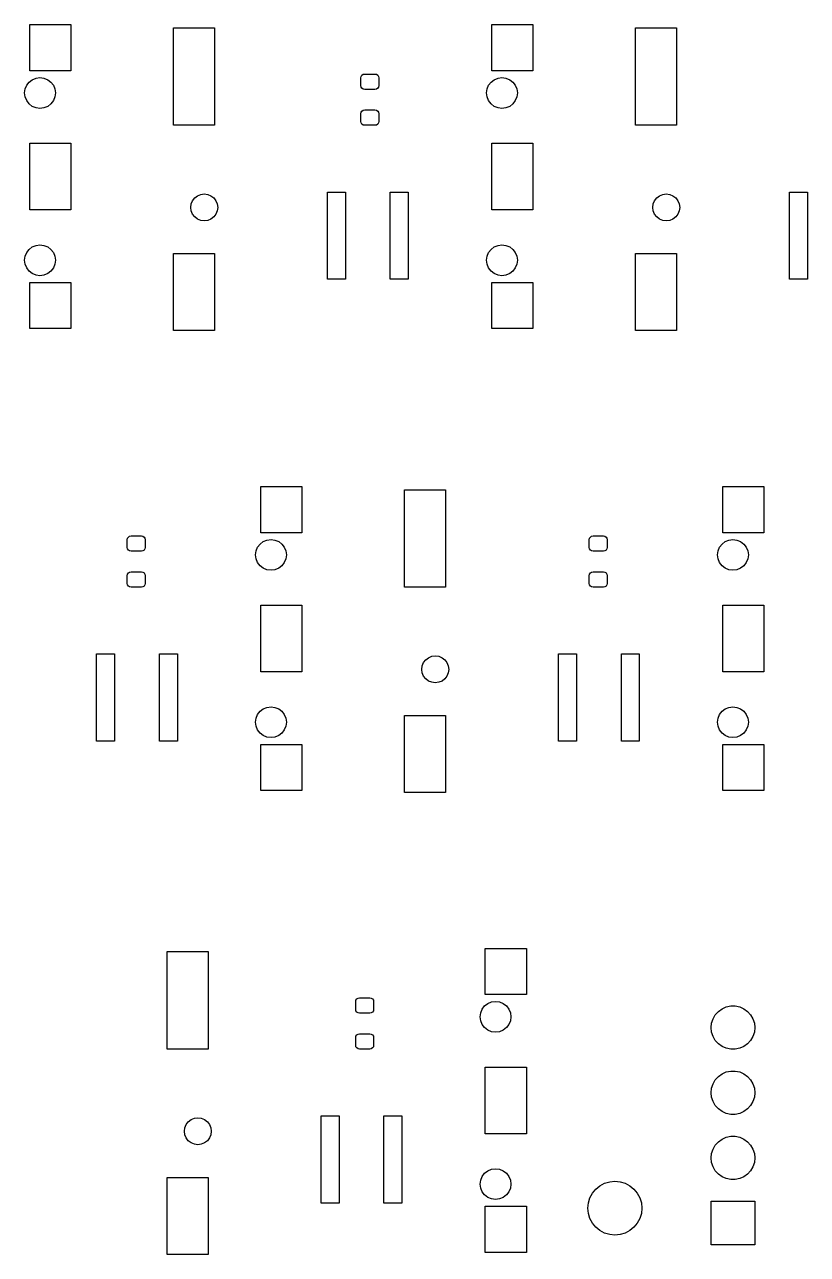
# Model space of a CAD drawing. Extents: x 0.7 to 11, y -6.1 to -1.6.
# Drawn here: x 6.043 to 7.244, y -5.756 to -3.869 of the extents above; entities that cross this region are included whole.
import ezdxf

# ---------------------------------------------------------------- set-up
doc = ezdxf.new("R2010")
doc.units = 0
doc.header["$MEASUREMENT"] = 0
doc.layers.add('BLACK', color=7, linetype='CONTINUOUS')

msp = doc.modelspace()

# ---------------------------------------------------------------- linework, layer by layer
at = {"layer": 'BLACK', "linetype": 'CONTINUOUS'}
for p, q in [((6.0512, -3.94), (6.0512, -3.8691)), ((6.0512, -3.8691), (6.1142, -3.8691)), ((6.1142, -3.8691), (6.1142, -3.94)), ((6.2717, -4.0236), (6.2717, -3.874)), ((6.2717, -3.874), (6.3346, -3.874)), ((6.3346, -3.874), (6.3346, -4.0236)), ((6.7598, -3.94), (6.7598, -3.8691)), ((6.7598, -3.8691), (6.8228, -3.8691)), ((6.8228, -3.8691), (6.8228, -3.94)), ((6.9803, -4.0236), (6.9803, -3.874)), ((6.9803, -3.874), (7.0433, -3.874)), ((7.0433, -3.874), (7.0433, -4.0236)), ((6.1142, -3.94), (6.0512, -3.94)), ((6.8228, -3.94), (6.7598, -3.94)), ((6.0441, -3.9679), (6.0465, -3.9622)), ((6.0465, -3.9622), (6.0502, -3.9573)), ((6.0502, -3.9573), (6.0551, -3.9536)), ((6.0551, -3.9536), (6.0608, -3.9512)), ((6.0608, -3.9512), (6.0669, -3.9504)), ((6.0669, -3.9504), (6.073, -3.9512)), ((6.073, -3.9512), (6.0787, -3.9536)), ((6.0787, -3.9536), (6.0836, -3.9573)), ((6.0836, -3.9573), (6.0874, -3.9622)), ((6.0874, -3.9622), (6.0897, -3.9679)), ((6.5591, -3.9508), (6.5595, -3.9485)), ((6.5591, -3.9626), (6.5591, -3.9508)), ((6.5595, -3.9485), (6.5608, -3.9466)), ((6.5608, -3.9466), (6.5627, -3.9453)), ((6.5627, -3.9453), (6.565, -3.9449)), ((6.565, -3.9449), (6.5807, -3.9449)), ((6.5807, -3.9449), (6.583, -3.9453)), ((6.583, -3.9453), (6.5849, -3.9466)), ((6.5849, -3.9466), (6.5862, -3.9485)), ((6.5862, -3.9485), (6.5866, -3.9508)), ((6.5866, -3.9508), (6.5866, -3.9626)), ((6.7528, -3.9679), (6.7551, -3.9622)), ((6.7551, -3.9622), (6.7589, -3.9573)), ((6.7589, -3.9573), (6.7638, -3.9536)), ((6.7638, -3.9536), (6.7695, -3.9512)), ((6.7695, -3.9512), (6.7756, -3.9504)), ((6.7756, -3.9504), (6.7817, -3.9512)), ((6.7817, -3.9512), (6.7874, -3.9536)), ((6.7874, -3.9536), (6.7923, -3.9573)), ((6.7923, -3.9573), (6.796, -3.9622)), ((6.796, -3.9622), (6.7984, -3.9679)), ((6.0433, -3.974), (6.0441, -3.9679)), ((6.0441, -3.9801), (6.0433, -3.974)), ((6.0465, -3.9858), (6.0441, -3.9801)), ((6.0897, -3.9801), (6.0874, -3.9858)), ((6.0897, -3.9679), (6.0906, -3.974)), ((6.0906, -3.974), (6.0897, -3.9801)), ((6.5595, -3.9649), (6.5591, -3.9626)), ((6.5608, -3.9668), (6.5595, -3.9649)), ((6.5627, -3.9681), (6.5608, -3.9668)), ((6.565, -3.9685), (6.5627, -3.9681)), ((6.5807, -3.9685), (6.565, -3.9685)), ((6.583, -3.9681), (6.5807, -3.9685)), ((6.5849, -3.9668), (6.583, -3.9681)), ((6.5862, -3.9649), (6.5849, -3.9668)), ((6.5866, -3.9626), (6.5862, -3.9649)), ((6.752, -3.974), (6.7528, -3.9679)), ((6.7528, -3.9801), (6.752, -3.974)), ((6.7551, -3.9858), (6.7528, -3.9801)), ((6.7984, -3.9801), (6.796, -3.9858)), ((6.7984, -3.9679), (6.7992, -3.974)), ((6.7992, -3.974), (6.7984, -3.9801)), ((6.0502, -3.9907), (6.0465, -3.9858)), ((6.0551, -3.9945), (6.0502, -3.9907)), ((6.0608, -3.9968), (6.0551, -3.9945)), ((6.0669, -3.9976), (6.0608, -3.9968)), ((6.073, -3.9968), (6.0669, -3.9976)), ((6.0787, -3.9945), (6.073, -3.9968)), ((6.0836, -3.9907), (6.0787, -3.9945)), ((6.0874, -3.9858), (6.0836, -3.9907)), ((6.5627, -4.0004), (6.565, -4)), ((6.565, -4), (6.5807, -4)), ((6.5807, -4), (6.583, -4.0004)), ((6.7589, -3.9907), (6.7551, -3.9858)), ((6.7638, -3.9945), (6.7589, -3.9907)), ((6.7695, -3.9968), (6.7638, -3.9945)), ((6.7756, -3.9976), (6.7695, -3.9968)), ((6.7817, -3.9968), (6.7756, -3.9976)), ((6.7874, -3.9945), (6.7817, -3.9968)), ((6.7923, -3.9907), (6.7874, -3.9945)), ((6.796, -3.9858), (6.7923, -3.9907)), ((6.5591, -4.0059), (6.5595, -4.0036)), ((6.5591, -4.0177), (6.5591, -4.0059)), ((6.5595, -4.02), (6.5591, -4.0177)), ((6.5595, -4.0036), (6.5608, -4.0017)), ((6.5608, -4.0017), (6.5627, -4.0004)), ((6.583, -4.0004), (6.5849, -4.0017)), ((6.5849, -4.0017), (6.5862, -4.0036)), ((6.5862, -4.0036), (6.5866, -4.0059)), ((6.5866, -4.0177), (6.5862, -4.02)), ((6.5866, -4.0059), (6.5866, -4.0177)), ((6.3346, -4.0236), (6.2717, -4.0236)), ((6.5608, -4.0219), (6.5595, -4.02)), ((6.5627, -4.0232), (6.5608, -4.0219)), ((6.565, -4.0236), (6.5627, -4.0232)), ((6.5807, -4.0236), (6.565, -4.0236)), ((6.583, -4.0232), (6.5807, -4.0236)), ((6.5849, -4.0219), (6.583, -4.0232)), ((6.5862, -4.02), (6.5849, -4.0219)), ((7.0433, -4.0236), (6.9803, -4.0236)), ((6.0512, -4.1535), (6.0512, -4.0512)), ((6.0512, -4.0512), (6.1142, -4.0512)), ((6.1142, -4.0512), (6.1142, -4.1535)), ((6.7598, -4.1535), (6.7598, -4.0512)), ((6.7598, -4.0512), (6.8228, -4.0512)), ((6.8228, -4.0512), (6.8228, -4.1535)), ((6.3043, -4.135), (6.3086, -4.1317)), ((6.3086, -4.1317), (6.3135, -4.1296)), ((6.3135, -4.1296), (6.3189, -4.1289)), ((6.3189, -4.1289), (6.3242, -4.1296)), ((6.3242, -4.1296), (6.3292, -4.1317)), ((6.3292, -4.1317), (6.3335, -4.135)), ((6.5079, -4.2598), (6.5079, -4.126)), ((6.5079, -4.126), (6.5354, -4.126)), ((6.5354, -4.126), (6.5354, -4.2598)), ((6.6043, -4.2598), (6.6043, -4.126)), ((6.6043, -4.126), (6.6319, -4.126)), ((6.6319, -4.126), (6.6319, -4.2598)), ((7.0129, -4.135), (7.0172, -4.1317)), ((7.0172, -4.1317), (7.0222, -4.1296)), ((7.0222, -4.1296), (7.0276, -4.1289)), ((7.0276, -4.1289), (7.0329, -4.1296)), ((7.0329, -4.1296), (7.0379, -4.1317)), ((7.0379, -4.1317), (7.0422, -4.135)), ((7.2165, -4.2598), (7.2165, -4.126)), ((7.2165, -4.126), (7.2441, -4.126)), ((7.2441, -4.126), (7.2441, -4.2598)), ((6.2982, -4.1496), (6.2989, -4.1443)), ((6.2989, -4.155), (6.2982, -4.1496)), ((6.2989, -4.1443), (6.301, -4.1393)), ((6.301, -4.1393), (6.3043, -4.135)), ((6.3335, -4.135), (6.3368, -4.1393)), ((6.3368, -4.1393), (6.3389, -4.1443)), ((6.3389, -4.1443), (6.3396, -4.1496)), ((6.3396, -4.1496), (6.3389, -4.155)), ((7.0069, -4.1496), (7.0076, -4.1443)), ((7.0076, -4.155), (7.0069, -4.1496)), ((7.0076, -4.1443), (7.0097, -4.1393)), ((7.0097, -4.1393), (7.0129, -4.135)), ((7.0422, -4.135), (7.0455, -4.1393)), ((7.0455, -4.1393), (7.0475, -4.1443)), ((7.0475, -4.1443), (7.0482, -4.1496)), ((7.0482, -4.1496), (7.0475, -4.155)), ((6.1142, -4.1535), (6.0512, -4.1535)), ((6.301, -4.1599), (6.2989, -4.155)), ((6.3043, -4.1642), (6.301, -4.1599)), ((6.3086, -4.1675), (6.3043, -4.1642)), ((6.3135, -4.1696), (6.3086, -4.1675)), ((6.3189, -4.1703), (6.3135, -4.1696)), ((6.3242, -4.1696), (6.3189, -4.1703)), ((6.3292, -4.1675), (6.3242, -4.1696)), ((6.3335, -4.1642), (6.3292, -4.1675)), ((6.3368, -4.1599), (6.3335, -4.1642)), ((6.3389, -4.155), (6.3368, -4.1599)), ((6.8228, -4.1535), (6.7598, -4.1535)), ((7.0097, -4.1599), (7.0076, -4.155)), ((7.0129, -4.1642), (7.0097, -4.1599)), ((7.0172, -4.1675), (7.0129, -4.1642)), ((7.0222, -4.1696), (7.0172, -4.1675)), ((7.0276, -4.1703), (7.0222, -4.1696)), ((7.0329, -4.1696), (7.0276, -4.1703)), ((7.0379, -4.1675), (7.0329, -4.1696)), ((7.0422, -4.1642), (7.0379, -4.1675)), ((7.0455, -4.1599), (7.0422, -4.1642)), ((7.0475, -4.155), (7.0455, -4.1599)), ((6.0608, -4.2079), (6.0669, -4.2071)), ((6.0669, -4.2071), (6.073, -4.2079)), ((6.7695, -4.2079), (6.7756, -4.2071)), ((6.7756, -4.2071), (6.7817, -4.2079)), ((6.0433, -4.2307), (6.0441, -4.2246)), ((6.0441, -4.2246), (6.0465, -4.2189)), ((6.0465, -4.2189), (6.0502, -4.214)), ((6.0502, -4.214), (6.0551, -4.2103)), ((6.0551, -4.2103), (6.0608, -4.2079)), ((6.073, -4.2079), (6.0787, -4.2103)), ((6.0787, -4.2103), (6.0836, -4.214)), ((6.0836, -4.214), (6.0874, -4.2189)), ((6.0874, -4.2189), (6.0897, -4.2246)), ((6.0897, -4.2246), (6.0906, -4.2307)), ((6.2717, -4.3386), (6.2717, -4.2205)), ((6.2717, -4.2205), (6.3346, -4.2205)), ((6.3346, -4.2205), (6.3346, -4.3386)), ((6.752, -4.2307), (6.7528, -4.2246)), ((6.7528, -4.2246), (6.7551, -4.2189)), ((6.7551, -4.2189), (6.7589, -4.214)), ((6.7589, -4.214), (6.7638, -4.2103)), ((6.7638, -4.2103), (6.7695, -4.2079)), ((6.7817, -4.2079), (6.7874, -4.2103)), ((6.7874, -4.2103), (6.7923, -4.214)), ((6.7923, -4.214), (6.796, -4.2189)), ((6.796, -4.2189), (6.7984, -4.2246)), ((6.7984, -4.2246), (6.7992, -4.2307)), ((6.9803, -4.3386), (6.9803, -4.2205)), ((6.9803, -4.2205), (7.0433, -4.2205)), ((7.0433, -4.2205), (7.0433, -4.3386)), ((6.0441, -4.2368), (6.0433, -4.2307)), ((6.0465, -4.2425), (6.0441, -4.2368)), ((6.0502, -4.2474), (6.0465, -4.2425)), ((6.0874, -4.2425), (6.0836, -4.2474)), ((6.0897, -4.2368), (6.0874, -4.2425)), ((6.0906, -4.2307), (6.0897, -4.2368)), ((6.7528, -4.2368), (6.752, -4.2307)), ((6.7551, -4.2425), (6.7528, -4.2368)), ((6.7589, -4.2474), (6.7551, -4.2425)), ((6.796, -4.2425), (6.7923, -4.2474)), ((6.7984, -4.2368), (6.796, -4.2425)), ((6.7992, -4.2307), (6.7984, -4.2368)), ((6.0551, -4.2512), (6.0502, -4.2474)), ((6.0608, -4.2535), (6.0551, -4.2512)), ((6.0669, -4.2543), (6.0608, -4.2535)), ((6.073, -4.2535), (6.0669, -4.2543)), ((6.0787, -4.2512), (6.073, -4.2535)), ((6.0836, -4.2474), (6.0787, -4.2512)), ((6.5354, -4.2598), (6.5079, -4.2598)), ((6.6319, -4.2598), (6.6043, -4.2598)), ((6.7638, -4.2512), (6.7589, -4.2474)), ((6.7695, -4.2535), (6.7638, -4.2512)), ((6.7756, -4.2543), (6.7695, -4.2535)), ((6.7817, -4.2535), (6.7756, -4.2543)), ((6.7874, -4.2512), (6.7817, -4.2535)), ((6.7923, -4.2474), (6.7874, -4.2512)), ((7.2441, -4.2598), (7.2165, -4.2598)), ((6.0512, -4.3356), (6.0512, -4.2648)), ((6.0512, -4.2648), (6.1142, -4.2648)), ((6.1142, -4.2648), (6.1142, -4.3356)), ((6.7598, -4.3356), (6.7598, -4.2648)), ((6.7598, -4.2648), (6.8228, -4.2648)), ((6.8228, -4.2648), (6.8228, -4.3356)), ((6.1142, -4.3356), (6.0512, -4.3356)), ((6.3346, -4.3386), (6.2717, -4.3386)), ((6.8228, -4.3356), (6.7598, -4.3356)), ((7.0433, -4.3386), (6.9803, -4.3386)), ((6.4055, -4.6486), (6.4055, -4.5778)), ((6.4055, -4.5778), (6.4685, -4.5778)), ((6.4685, -4.5778), (6.4685, -4.6486)), ((6.626, -4.7323), (6.626, -4.5827)), ((6.626, -4.5827), (6.689, -4.5827)), ((6.689, -4.5827), (6.689, -4.7323)), ((7.1142, -4.6486), (7.1142, -4.5778)), ((7.1142, -4.5778), (7.1772, -4.5778)), ((7.1772, -4.5778), (7.1772, -4.6486)), ((6.2008, -4.6594), (6.2012, -4.6572)), ((6.2008, -4.6713), (6.2008, -4.6594)), ((6.2012, -4.6572), (6.2025, -4.6553)), ((6.2025, -4.6553), (6.2044, -4.654)), ((6.2044, -4.654), (6.2067, -4.6535)), ((6.2067, -4.6535), (6.2224, -4.6535)), ((6.2224, -4.6535), (6.2247, -4.654)), ((6.2247, -4.654), (6.2266, -4.6553)), ((6.2266, -4.6553), (6.2279, -4.6572)), ((6.2279, -4.6572), (6.2283, -4.6594)), ((6.2283, -4.6594), (6.2283, -4.6713)), ((6.4685, -4.6486), (6.4055, -4.6486)), ((6.4094, -4.6622), (6.4151, -4.6599)), ((6.4151, -4.6599), (6.4213, -4.6591)), ((6.4213, -4.6591), (6.4274, -4.6599)), ((6.4274, -4.6599), (6.4331, -4.6622)), ((6.9094, -4.6594), (6.9099, -4.6572)), ((6.9094, -4.6713), (6.9094, -4.6594)), ((6.9099, -4.6572), (6.9112, -4.6553)), ((6.9112, -4.6553), (6.9131, -4.654)), ((6.9131, -4.654), (6.9154, -4.6535)), ((6.9154, -4.6535), (6.9311, -4.6535)), ((6.9311, -4.6535), (6.9334, -4.654)), ((6.9334, -4.654), (6.9353, -4.6553)), ((6.9353, -4.6553), (6.9366, -4.6572)), ((6.9366, -4.6572), (6.937, -4.6594)), ((6.937, -4.6594), (6.937, -4.6713)), ((7.1772, -4.6486), (7.1142, -4.6486)), ((7.1181, -4.6622), (7.1238, -4.6599)), ((7.1238, -4.6599), (7.1299, -4.6591)), ((7.1299, -4.6591), (7.136, -4.6599)), ((7.136, -4.6599), (7.1417, -4.6622)), ((6.2012, -4.6735), (6.2008, -4.6713)), ((6.2025, -4.6754), (6.2012, -4.6735)), ((6.2044, -4.6767), (6.2025, -4.6754)), ((6.2067, -4.6772), (6.2044, -4.6767)), ((6.2224, -4.6772), (6.2067, -4.6772)), ((6.2247, -4.6767), (6.2224, -4.6772)), ((6.2266, -4.6754), (6.2247, -4.6767)), ((6.2279, -4.6735), (6.2266, -4.6754)), ((6.2283, -4.6713), (6.2279, -4.6735)), ((6.3976, -4.6827), (6.3984, -4.6766)), ((6.3984, -4.6766), (6.4008, -4.6709)), ((6.4008, -4.6709), (6.4046, -4.666)), ((6.4046, -4.666), (6.4094, -4.6622)), ((6.4331, -4.6622), (6.438, -4.666)), ((6.438, -4.666), (6.4417, -4.6709)), ((6.4417, -4.6709), (6.4441, -4.6766)), ((6.4441, -4.6766), (6.4449, -4.6827)), ((6.9099, -4.6735), (6.9094, -4.6713)), ((6.9112, -4.6754), (6.9099, -4.6735)), ((6.9131, -4.6767), (6.9112, -4.6754)), ((6.9154, -4.6772), (6.9131, -4.6767)), ((6.9311, -4.6772), (6.9154, -4.6772)), ((6.9334, -4.6767), (6.9311, -4.6772)), ((6.9353, -4.6754), (6.9334, -4.6767)), ((6.9366, -4.6735), (6.9353, -4.6754)), ((6.937, -4.6713), (6.9366, -4.6735)), ((7.1063, -4.6827), (7.1071, -4.6766)), ((7.1071, -4.6766), (7.1095, -4.6709)), ((7.1095, -4.6709), (7.1132, -4.666)), ((7.1132, -4.666), (7.1181, -4.6622)), ((7.1417, -4.6622), (7.1466, -4.666)), ((7.1466, -4.666), (7.1504, -4.6709)), ((7.1504, -4.6709), (7.1527, -4.6766)), ((7.1527, -4.6766), (7.1535, -4.6827)), ((6.3984, -4.6888), (6.3976, -4.6827)), ((6.4008, -4.6945), (6.3984, -4.6888)), ((6.4046, -4.6994), (6.4008, -4.6945)), ((6.4417, -4.6945), (6.438, -4.6994)), ((6.4441, -4.6888), (6.4417, -4.6945)), ((6.4449, -4.6827), (6.4441, -4.6888)), ((7.1071, -4.6888), (7.1063, -4.6827)), ((7.1095, -4.6945), (7.1071, -4.6888)), ((7.1132, -4.6994), (7.1095, -4.6945)), ((7.1504, -4.6945), (7.1466, -4.6994)), ((7.1527, -4.6888), (7.1504, -4.6945)), ((7.1535, -4.6827), (7.1527, -4.6888)), ((6.2008, -4.7146), (6.2012, -4.7123)), ((6.2008, -4.7264), (6.2008, -4.7146)), ((6.2012, -4.7123), (6.2025, -4.7104)), ((6.2025, -4.7104), (6.2044, -4.7091)), ((6.2044, -4.7091), (6.2067, -4.7087)), ((6.2067, -4.7087), (6.2224, -4.7087)), ((6.2224, -4.7087), (6.2247, -4.7091)), ((6.2247, -4.7091), (6.2266, -4.7104)), ((6.2266, -4.7104), (6.2279, -4.7123)), ((6.2279, -4.7123), (6.2283, -4.7146)), ((6.2283, -4.7146), (6.2283, -4.7264)), ((6.4094, -4.7031), (6.4046, -4.6994)), ((6.4151, -4.7055), (6.4094, -4.7031)), ((6.4213, -4.7063), (6.4151, -4.7055)), ((6.4274, -4.7055), (6.4213, -4.7063)), ((6.4331, -4.7031), (6.4274, -4.7055)), ((6.438, -4.6994), (6.4331, -4.7031)), ((6.9094, -4.7146), (6.9099, -4.7123)), ((6.9094, -4.7264), (6.9094, -4.7146)), ((6.9099, -4.7123), (6.9112, -4.7104)), ((6.9112, -4.7104), (6.9131, -4.7091)), ((6.9131, -4.7091), (6.9154, -4.7087)), ((6.9154, -4.7087), (6.9311, -4.7087)), ((6.9311, -4.7087), (6.9334, -4.7091)), ((6.9334, -4.7091), (6.9353, -4.7104)), ((6.9353, -4.7104), (6.9366, -4.7123)), ((6.9366, -4.7123), (6.937, -4.7146)), ((6.937, -4.7146), (6.937, -4.7264)), ((7.1181, -4.7031), (7.1132, -4.6994)), ((7.1238, -4.7055), (7.1181, -4.7031)), ((7.1299, -4.7063), (7.1238, -4.7055)), ((7.136, -4.7055), (7.1299, -4.7063)), ((7.1417, -4.7031), (7.136, -4.7055)), ((7.1466, -4.6994), (7.1417, -4.7031)), ((6.2012, -4.7286), (6.2008, -4.7264)), ((6.2025, -4.7306), (6.2012, -4.7286)), ((6.2044, -4.7318), (6.2025, -4.7306)), ((6.2067, -4.7323), (6.2044, -4.7318)), ((6.2224, -4.7323), (6.2067, -4.7323)), ((6.2247, -4.7318), (6.2224, -4.7323)), ((6.2266, -4.7306), (6.2247, -4.7318)), ((6.2279, -4.7286), (6.2266, -4.7306)), ((6.2283, -4.7264), (6.2279, -4.7286)), ((6.689, -4.7323), (6.626, -4.7323)), ((6.9099, -4.7286), (6.9094, -4.7264)), ((6.9112, -4.7306), (6.9099, -4.7286)), ((6.9131, -4.7318), (6.9112, -4.7306)), ((6.9154, -4.7323), (6.9131, -4.7318)), ((6.9311, -4.7323), (6.9154, -4.7323)), ((6.9334, -4.7318), (6.9311, -4.7323)), ((6.9353, -4.7306), (6.9334, -4.7318)), ((6.9366, -4.7286), (6.9353, -4.7306)), ((6.937, -4.7264), (6.9366, -4.7286)), ((6.4055, -4.8622), (6.4055, -4.7598)), ((6.4055, -4.7598), (6.4685, -4.7598)), ((6.4685, -4.7598), (6.4685, -4.8622)), ((7.1142, -4.8622), (7.1142, -4.7598)), ((7.1142, -4.7598), (7.1772, -4.7598)), ((7.1772, -4.7598), (7.1772, -4.8622)), ((6.1535, -4.9685), (6.1535, -4.8346)), ((6.1535, -4.8346), (6.1811, -4.8346)), ((6.1811, -4.8346), (6.1811, -4.9685)), ((6.25, -4.9685), (6.25, -4.8346)), ((6.25, -4.8346), (6.2776, -4.8346)), ((6.2776, -4.8346), (6.2776, -4.9685)), ((6.6533, -4.8529), (6.6553, -4.8479)), ((6.6553, -4.8479), (6.6586, -4.8437)), ((6.6586, -4.8437), (6.6629, -4.8404)), ((6.6629, -4.8404), (6.6679, -4.8383)), ((6.6679, -4.8383), (6.6732, -4.8376)), ((6.6732, -4.8376), (6.6786, -4.8383)), ((6.6786, -4.8383), (6.6836, -4.8404)), ((6.6836, -4.8404), (6.6878, -4.8437)), ((6.6878, -4.8437), (6.6911, -4.8479)), ((6.6911, -4.8479), (6.6932, -4.8529)), ((6.8622, -4.9685), (6.8622, -4.8346)), ((6.8622, -4.8346), (6.8898, -4.8346)), ((6.8898, -4.8346), (6.8898, -4.9685)), ((6.9587, -4.9685), (6.9587, -4.8346)), ((6.9587, -4.8346), (6.9862, -4.8346)), ((6.9862, -4.8346), (6.9862, -4.9685)), ((6.4685, -4.8622), (6.4055, -4.8622)), ((6.6526, -4.8583), (6.6533, -4.8529)), ((6.6533, -4.8636), (6.6526, -4.8583)), ((6.6553, -4.8686), (6.6533, -4.8636)), ((6.6932, -4.8636), (6.6911, -4.8686)), ((6.6932, -4.8529), (6.6939, -4.8583)), ((6.6939, -4.8583), (6.6932, -4.8636)), ((7.1772, -4.8622), (7.1142, -4.8622)), ((6.6586, -4.8729), (6.6553, -4.8686)), ((6.6629, -4.8762), (6.6586, -4.8729)), ((6.6679, -4.8782), (6.6629, -4.8762)), ((6.6732, -4.8789), (6.6679, -4.8782)), ((6.6786, -4.8782), (6.6732, -4.8789)), ((6.6836, -4.8762), (6.6786, -4.8782)), ((6.6878, -4.8729), (6.6836, -4.8762)), ((6.6911, -4.8686), (6.6878, -4.8729)), ((6.4008, -4.9276), (6.4046, -4.9227)), ((6.4046, -4.9227), (6.4094, -4.9189)), ((6.4094, -4.9189), (6.4151, -4.9166)), ((6.4151, -4.9166), (6.4213, -4.9157)), ((6.4213, -4.9157), (6.4274, -4.9166)), ((6.4274, -4.9166), (6.4331, -4.9189)), ((6.4331, -4.9189), (6.438, -4.9227)), ((6.438, -4.9227), (6.4417, -4.9276)), ((7.1095, -4.9276), (7.1132, -4.9227)), ((7.1132, -4.9227), (7.1181, -4.9189)), ((7.1181, -4.9189), (7.1238, -4.9166)), ((7.1238, -4.9166), (7.1299, -4.9157)), ((7.1299, -4.9157), (7.136, -4.9166)), ((7.136, -4.9166), (7.1417, -4.9189)), ((7.1417, -4.9189), (7.1466, -4.9227)), ((7.1466, -4.9227), (7.1504, -4.9276)), ((6.3976, -4.9394), (6.3984, -4.9333)), ((6.3984, -4.9455), (6.3976, -4.9394)), ((6.3984, -4.9333), (6.4008, -4.9276)), ((6.4417, -4.9276), (6.4441, -4.9333)), ((6.4441, -4.9333), (6.4449, -4.9394)), ((6.4449, -4.9394), (6.4441, -4.9455)), ((6.626, -5.0472), (6.626, -4.9291)), ((6.626, -4.9291), (6.689, -4.9291)), ((6.689, -4.9291), (6.689, -5.0472)), ((7.1063, -4.9394), (7.1071, -4.9333)), ((7.1071, -4.9455), (7.1063, -4.9394)), ((7.1071, -4.9333), (7.1095, -4.9276)), ((7.1504, -4.9276), (7.1527, -4.9333)), ((7.1527, -4.9333), (7.1535, -4.9394)), ((7.1535, -4.9394), (7.1527, -4.9455)), ((6.4008, -4.9512), (6.3984, -4.9455)), ((6.4046, -4.9561), (6.4008, -4.9512)), ((6.4094, -4.9598), (6.4046, -4.9561)), ((6.4151, -4.9622), (6.4094, -4.9598)), ((6.4213, -4.963), (6.4151, -4.9622)), ((6.4274, -4.9622), (6.4213, -4.963)), ((6.4331, -4.9598), (6.4274, -4.9622)), ((6.438, -4.9561), (6.4331, -4.9598)), ((6.4417, -4.9512), (6.438, -4.9561)), ((6.4441, -4.9455), (6.4417, -4.9512)), ((7.1095, -4.9512), (7.1071, -4.9455)), ((7.1132, -4.9561), (7.1095, -4.9512)), ((7.1181, -4.9598), (7.1132, -4.9561)), ((7.1238, -4.9622), (7.1181, -4.9598)), ((7.1299, -4.963), (7.1238, -4.9622)), ((7.136, -4.9622), (7.1299, -4.963)), ((7.1417, -4.9598), (7.136, -4.9622)), ((7.1466, -4.9561), (7.1417, -4.9598)), ((7.1504, -4.9512), (7.1466, -4.9561)), ((7.1527, -4.9455), (7.1504, -4.9512)), ((6.1811, -4.9685), (6.1535, -4.9685)), ((6.2776, -4.9685), (6.25, -4.9685)), ((6.4055, -5.0443), (6.4055, -4.9734)), ((6.4055, -4.9734), (6.4685, -4.9734)), ((6.4685, -4.9734), (6.4685, -5.0443)), ((6.8898, -4.9685), (6.8622, -4.9685)), ((6.9862, -4.9685), (6.9587, -4.9685)), ((7.1142, -5.0443), (7.1142, -4.9734)), ((7.1142, -4.9734), (7.1772, -4.9734)), ((7.1772, -4.9734), (7.1772, -5.0443)), ((6.4685, -5.0443), (6.4055, -5.0443)), ((6.689, -5.0472), (6.626, -5.0472)), ((7.1772, -5.0443), (7.1142, -5.0443)), ((6.2618, -5.4409), (6.2618, -5.2913)), ((6.2618, -5.2913), (6.3248, -5.2913)), ((6.3248, -5.2913), (6.3248, -5.4409)), ((6.75, -5.3573), (6.75, -5.2864)), ((6.75, -5.2864), (6.813, -5.2864)), ((6.813, -5.2864), (6.813, -5.3573)), ((6.813, -5.3573), (6.75, -5.3573)), ((6.5512, -5.3681), (6.5516, -5.3659)), ((6.5512, -5.3799), (6.5512, -5.3681)), ((6.5516, -5.3659), (6.5529, -5.3639)), ((6.5529, -5.3639), (6.5548, -5.3627)), ((6.5548, -5.3627), (6.5571, -5.3622)), ((6.5571, -5.3622), (6.5728, -5.3622)), ((6.5728, -5.3622), (6.5751, -5.3627)), ((6.5751, -5.3627), (6.577, -5.3639)), ((6.577, -5.3639), (6.5783, -5.3659)), ((6.5783, -5.3659), (6.5787, -5.3681)), ((6.5787, -5.3681), (6.5787, -5.3799)), ((6.7453, -5.3795), (6.749, -5.3746)), ((6.749, -5.3746), (6.7539, -5.3709)), ((6.7539, -5.3709), (6.7596, -5.3685)), ((6.7596, -5.3685), (6.7657, -5.3677)), ((6.7657, -5.3677), (6.7719, -5.3685)), ((6.7719, -5.3685), (6.7776, -5.3709)), ((6.7776, -5.3709), (6.7825, -5.3746)), ((6.7825, -5.3746), (6.7862, -5.3795)), ((7.1132, -5.3789), (7.1196, -5.376)), ((7.1196, -5.376), (7.1264, -5.3746)), ((7.1264, -5.3746), (7.1334, -5.3746)), ((7.1334, -5.3746), (7.1403, -5.376)), ((7.1403, -5.376), (7.1467, -5.3789)), ((6.5516, -5.3822), (6.5512, -5.3799)), ((6.5529, -5.3841), (6.5516, -5.3822)), ((6.5548, -5.3854), (6.5529, -5.3841)), ((6.5571, -5.3858), (6.5548, -5.3854)), ((6.5728, -5.3858), (6.5571, -5.3858)), ((6.5751, -5.3854), (6.5728, -5.3858)), ((6.577, -5.3841), (6.5751, -5.3854)), ((6.5783, -5.3822), (6.577, -5.3841)), ((6.5787, -5.3799), (6.5783, -5.3822)), ((6.7421, -5.3913), (6.7429, -5.3852)), ((6.7429, -5.3975), (6.7421, -5.3913)), ((6.7429, -5.3852), (6.7453, -5.3795)), ((6.7862, -5.3795), (6.7886, -5.3852)), ((6.7886, -5.3852), (6.7894, -5.3913)), ((6.7894, -5.3913), (6.7886, -5.3975)), ((7.0972, -5.4009), (7.0993, -5.3943)), ((7.0993, -5.3943), (7.1028, -5.3882)), ((7.1028, -5.3882), (7.1075, -5.383)), ((7.1075, -5.383), (7.1132, -5.3789)), ((7.1467, -5.3789), (7.1523, -5.383)), ((7.1523, -5.383), (7.157, -5.3882)), ((7.157, -5.3882), (7.1605, -5.3943)), ((7.1605, -5.3943), (7.1627, -5.4009)), ((6.7453, -5.4031), (6.7429, -5.3975)), ((6.749, -5.408), (6.7453, -5.4031)), ((6.7539, -5.4118), (6.749, -5.408)), ((6.7596, -5.4142), (6.7539, -5.4118)), ((6.7657, -5.415), (6.7596, -5.4142)), ((6.7719, -5.4142), (6.7657, -5.415)), ((6.7776, -5.4118), (6.7719, -5.4142)), ((6.7825, -5.408), (6.7776, -5.4118)), ((6.7862, -5.4031), (6.7825, -5.408)), ((6.7886, -5.3975), (6.7862, -5.4031)), ((7.0965, -5.4079), (7.0972, -5.4009)), ((7.0972, -5.4148), (7.0965, -5.4079)), ((7.0993, -5.4215), (7.0972, -5.4148)), ((7.1627, -5.4148), (7.1605, -5.4215)), ((7.1627, -5.4009), (7.1634, -5.4079)), ((7.1634, -5.4079), (7.1627, -5.4148)), ((6.5512, -5.4232), (6.5516, -5.421)), ((6.5512, -5.435), (6.5512, -5.4232)), ((6.5516, -5.421), (6.5529, -5.4191)), ((6.5529, -5.4191), (6.5548, -5.4178)), ((6.5548, -5.4178), (6.5571, -5.4173)), ((6.5571, -5.4173), (6.5728, -5.4173)), ((6.5728, -5.4173), (6.5751, -5.4178)), ((6.5751, -5.4178), (6.577, -5.4191)), ((6.577, -5.4191), (6.5783, -5.421)), ((6.5783, -5.421), (6.5787, -5.4232)), ((6.5787, -5.4232), (6.5787, -5.435)), ((7.1028, -5.4275), (7.0993, -5.4215)), ((7.1075, -5.4327), (7.1028, -5.4275)), ((7.1132, -5.4369), (7.1075, -5.4327)), ((7.1523, -5.4327), (7.1467, -5.4369)), ((7.157, -5.4275), (7.1523, -5.4327)), ((7.1605, -5.4215), (7.157, -5.4275)), ((6.3248, -5.4409), (6.2618, -5.4409)), ((6.5516, -5.4373), (6.5512, -5.435)), ((6.5529, -5.4392), (6.5516, -5.4373)), ((6.5548, -5.4405), (6.5529, -5.4392)), ((6.5571, -5.4409), (6.5548, -5.4405)), ((6.5728, -5.4409), (6.5571, -5.4409)), ((6.5751, -5.4405), (6.5728, -5.4409)), ((6.577, -5.4392), (6.5751, -5.4405)), ((6.5783, -5.4373), (6.577, -5.4392)), ((6.5787, -5.435), (6.5783, -5.4373)), ((7.1196, -5.4397), (7.1132, -5.4369)), ((7.1264, -5.4412), (7.1196, -5.4397)), ((7.1334, -5.4412), (7.1264, -5.4412)), ((7.1403, -5.4397), (7.1334, -5.4412)), ((7.1467, -5.4369), (7.1403, -5.4397)), ((6.75, -5.5709), (6.75, -5.4685)), ((6.75, -5.4685), (6.813, -5.4685)), ((6.813, -5.4685), (6.813, -5.5709)), ((7.0993, -5.4943), (7.1028, -5.4882)), ((7.1028, -5.4882), (7.1075, -5.483)), ((7.1075, -5.483), (7.1132, -5.4789)), ((7.1132, -5.4789), (7.1196, -5.476)), ((7.1196, -5.476), (7.1264, -5.4746)), ((7.1264, -5.4746), (7.1334, -5.4746)), ((7.1334, -5.4746), (7.1403, -5.476)), ((7.1403, -5.476), (7.1467, -5.4789)), ((7.1467, -5.4789), (7.1523, -5.483)), ((7.1523, -5.483), (7.157, -5.4882)), ((7.157, -5.4882), (7.1605, -5.4943)), ((7.0965, -5.5079), (7.0972, -5.5009)), ((7.0972, -5.5148), (7.0965, -5.5079)), ((7.0972, -5.5009), (7.0993, -5.4943)), ((7.1605, -5.4943), (7.1627, -5.5009)), ((7.1627, -5.5009), (7.1634, -5.5079)), ((7.1634, -5.5079), (7.1627, -5.5148)), ((7.0993, -5.5215), (7.0972, -5.5148)), ((7.1028, -5.5275), (7.0993, -5.5215)), ((7.1075, -5.5327), (7.1028, -5.5275)), ((7.157, -5.5275), (7.1523, -5.5327)), ((7.1605, -5.5215), (7.157, -5.5275)), ((7.1627, -5.5148), (7.1605, -5.5215)), ((6.2987, -5.549), (6.3037, -5.547)), ((6.3037, -5.547), (6.3091, -5.5463)), ((6.3091, -5.5463), (6.3144, -5.547)), ((6.3144, -5.547), (6.3194, -5.549)), ((6.498, -5.6772), (6.498, -5.5433)), ((6.498, -5.5433), (6.5256, -5.5433)), ((6.5256, -5.5433), (6.5256, -5.6772)), ((6.5945, -5.6772), (6.5945, -5.5433)), ((6.5945, -5.5433), (6.622, -5.5433)), ((6.622, -5.5433), (6.622, -5.6772)), ((7.1132, -5.5369), (7.1075, -5.5327)), ((7.1196, -5.5397), (7.1132, -5.5369)), ((7.1264, -5.5412), (7.1196, -5.5397)), ((7.1334, -5.5412), (7.1264, -5.5412)), ((7.1403, -5.5397), (7.1334, -5.5412)), ((7.1467, -5.5369), (7.1403, -5.5397)), ((7.1523, -5.5327), (7.1467, -5.5369)), ((6.2884, -5.5669), (6.2891, -5.5616)), ((6.2891, -5.5616), (6.2912, -5.5566)), ((6.2912, -5.5566), (6.2944, -5.5523)), ((6.2944, -5.5523), (6.2987, -5.549)), ((6.3194, -5.549), (6.3237, -5.5523)), ((6.3237, -5.5523), (6.327, -5.5566)), ((6.327, -5.5566), (6.329, -5.5616)), ((6.329, -5.5616), (6.3297, -5.5669)), ((6.2891, -5.5723), (6.2884, -5.5669)), ((6.2912, -5.5773), (6.2891, -5.5723)), ((6.2944, -5.5815), (6.2912, -5.5773)), ((6.2987, -5.5848), (6.2944, -5.5815)), ((6.3037, -5.5869), (6.2987, -5.5848)), ((6.3194, -5.5848), (6.3144, -5.5869)), ((6.3237, -5.5815), (6.3194, -5.5848)), ((6.327, -5.5773), (6.3237, -5.5815)), ((6.329, -5.5723), (6.327, -5.5773)), ((6.3297, -5.5669), (6.329, -5.5723)), ((6.813, -5.5709), (6.75, -5.5709)), ((7.1028, -5.5882), (7.1075, -5.583)), ((7.1075, -5.583), (7.1132, -5.5789)), ((7.1132, -5.5789), (7.1196, -5.576)), ((7.1196, -5.576), (7.1264, -5.5746)), ((7.1264, -5.5746), (7.1334, -5.5746)), ((7.1334, -5.5746), (7.1403, -5.576)), ((7.1403, -5.576), (7.1467, -5.5789)), ((7.1467, -5.5789), (7.1523, -5.583)), ((7.1523, -5.583), (7.157, -5.5882)), ((6.3091, -5.5876), (6.3037, -5.5869)), ((6.3144, -5.5869), (6.3091, -5.5876)), ((7.0965, -5.6079), (7.0972, -5.6009)), ((7.0972, -5.6009), (7.0993, -5.5943)), ((7.0993, -5.5943), (7.1028, -5.5882)), ((7.157, -5.5882), (7.1605, -5.5943)), ((7.1605, -5.5943), (7.1627, -5.6009)), ((7.1627, -5.6009), (7.1634, -5.6079)), ((7.0972, -5.6148), (7.0965, -5.6079)), ((7.0993, -5.6215), (7.0972, -5.6148)), ((7.1028, -5.6275), (7.0993, -5.6215)), ((7.1605, -5.6215), (7.157, -5.6275)), ((7.1627, -5.6148), (7.1605, -5.6215)), ((7.1634, -5.6079), (7.1627, -5.6148)), ((6.2618, -5.7559), (6.2618, -5.6378)), ((6.2618, -5.6378), (6.3248, -5.6378)), ((6.3248, -5.6378), (6.3248, -5.7559)), ((6.7429, -5.6419), (6.7453, -5.6362)), ((6.7453, -5.6362), (6.749, -5.6313)), ((6.749, -5.6313), (6.7539, -5.6276)), ((6.7539, -5.6276), (6.7596, -5.6252)), ((6.7596, -5.6252), (6.7657, -5.6244)), ((6.7657, -5.6244), (6.7719, -5.6252)), ((6.7719, -5.6252), (6.7776, -5.6276)), ((6.7776, -5.6276), (6.7825, -5.6313)), ((6.7825, -5.6313), (6.7862, -5.6362)), ((6.7862, -5.6362), (6.7886, -5.6419)), ((7.1075, -5.6327), (7.1028, -5.6275)), ((7.1132, -5.6369), (7.1075, -5.6327)), ((7.1196, -5.6397), (7.1132, -5.6369)), ((7.1264, -5.6412), (7.1196, -5.6397)), ((7.1334, -5.6412), (7.1264, -5.6412)), ((7.1403, -5.6397), (7.1334, -5.6412)), ((7.1467, -5.6369), (7.1403, -5.6397)), ((7.1523, -5.6327), (7.1467, -5.6369)), ((7.157, -5.6275), (7.1523, -5.6327)), ((6.7421, -5.648), (6.7429, -5.6419)), ((6.7429, -5.6541), (6.7421, -5.648)), ((6.7453, -5.6598), (6.7429, -5.6541)), ((6.749, -5.6647), (6.7453, -5.6598)), ((6.7862, -5.6598), (6.7825, -5.6647)), ((6.7886, -5.6541), (6.7862, -5.6598)), ((6.7886, -5.6419), (6.7894, -5.648)), ((6.7894, -5.648), (6.7886, -5.6541)), ((6.9144, -5.6621), (6.9196, -5.6558)), ((6.9196, -5.6558), (6.9259, -5.6507)), ((6.9259, -5.6507), (6.933, -5.6468)), ((6.933, -5.6468), (6.9408, -5.6445)), ((6.9408, -5.6445), (6.9488, -5.6437)), ((6.9488, -5.6437), (6.9569, -5.6445)), ((6.9569, -5.6445), (6.9646, -5.6468)), ((6.9646, -5.6468), (6.9718, -5.6507)), ((6.9718, -5.6507), (6.978, -5.6558)), ((6.978, -5.6558), (6.9832, -5.6621)), ((6.5256, -5.6772), (6.498, -5.6772)), ((6.622, -5.6772), (6.5945, -5.6772)), ((6.7539, -5.6685), (6.749, -5.6647)), ((6.7596, -5.6708), (6.7539, -5.6685)), ((6.7657, -5.6717), (6.7596, -5.6708)), ((6.7719, -5.6708), (6.7657, -5.6717)), ((6.7776, -5.6685), (6.7719, -5.6708)), ((6.7825, -5.6647), (6.7776, -5.6685)), ((6.9075, -5.685), (6.9083, -5.677)), ((6.9083, -5.677), (6.9106, -5.6692)), ((6.9106, -5.6692), (6.9144, -5.6621)), ((6.9832, -5.6621), (6.987, -5.6692)), ((6.987, -5.6692), (6.9894, -5.677)), ((6.9894, -5.677), (6.9902, -5.685)), ((7.0965, -5.7413), (7.0965, -5.6744)), ((7.0965, -5.6744), (7.1634, -5.6744)), ((7.1634, -5.6744), (7.1634, -5.7413)), ((6.75, -5.753), (6.75, -5.6821)), ((6.75, -5.6821), (6.813, -5.6821)), ((6.813, -5.6821), (6.813, -5.753)), ((6.9083, -5.6931), (6.9075, -5.685)), ((6.9106, -5.7009), (6.9083, -5.6931)), ((6.9894, -5.6931), (6.987, -5.7009)), ((6.9902, -5.685), (6.9894, -5.6931)), ((6.9144, -5.708), (6.9106, -5.7009)), ((6.9196, -5.7143), (6.9144, -5.708)), ((6.9259, -5.7194), (6.9196, -5.7143)), ((6.978, -5.7143), (6.9718, -5.7194)), ((6.9832, -5.708), (6.978, -5.7143)), ((6.987, -5.7009), (6.9832, -5.708)), ((6.933, -5.7232), (6.9259, -5.7194)), ((6.9408, -5.7256), (6.933, -5.7232)), ((6.9488, -5.7264), (6.9408, -5.7256)), ((6.9569, -5.7256), (6.9488, -5.7264)), ((6.9646, -5.7232), (6.9569, -5.7256)), ((6.9718, -5.7194), (6.9646, -5.7232)), ((6.813, -5.753), (6.75, -5.753)), ((7.1634, -5.7413), (7.0965, -5.7413)), ((6.3248, -5.7559), (6.2618, -5.7559))]:
    msp.add_line(p, q, dxfattribs=at)

doc.saveas('drawing.dxf')
